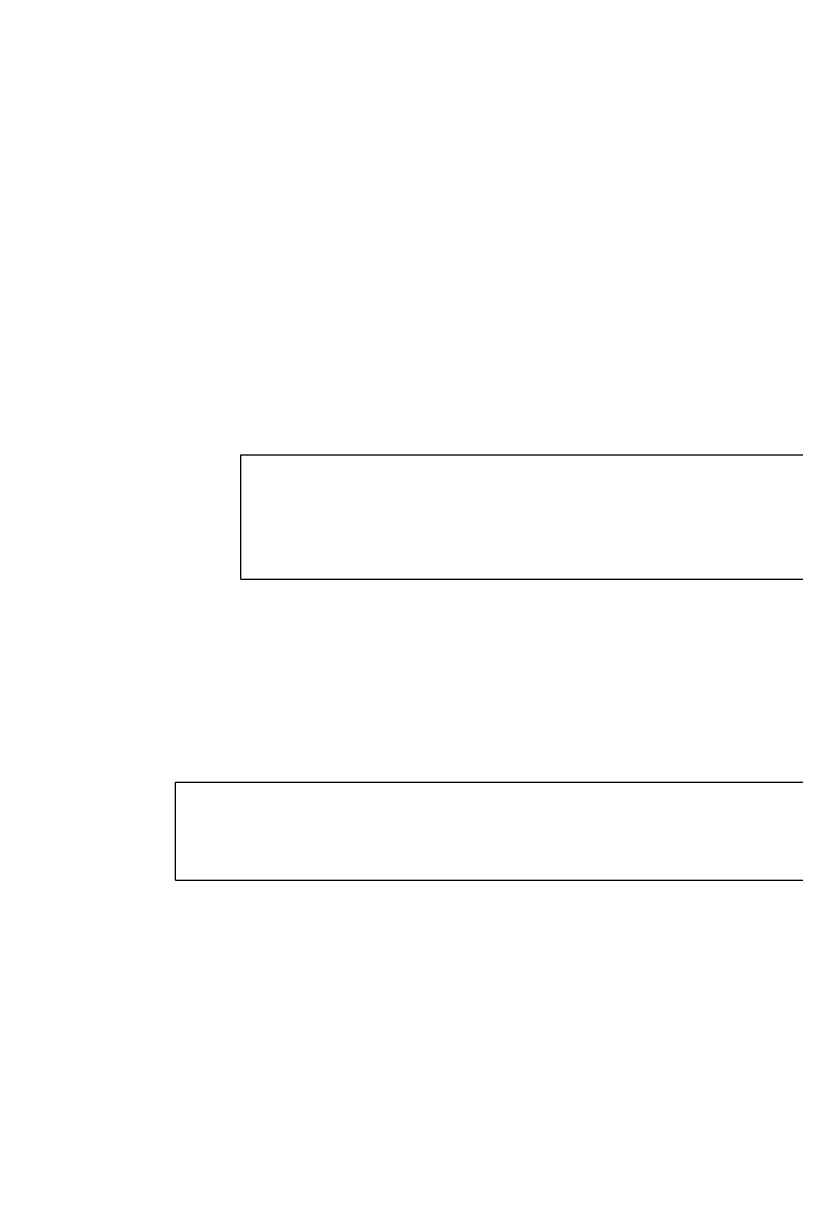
# Model space of a CAD drawing. Header units: millimetres. Extents: x 8809 to 9650, y -1236 to -642.
# Drawn here: x 9351.17 to 9362.96, y -980.88 to -962.79 of the extents above; entities that cross this region are included whole.
import ezdxf

# ---------------------------------------------------------------- set-up
doc = ezdxf.new("R2010")
doc.units = ezdxf.units.MM
doc.layers.add('DIM', color=3, linetype='Continuous', lineweight=9)
doc.styles.get("Standard").update_dxf_attribs({"font": 'arial.ttf'})
doc.dimstyles.new('사본 ISO-25', dxfattribs={"dimtxt": 4, "dimasz": 4, "dimexe": 1.25, "dimexo": 0.625, "dimgap": 1.5, "dimtad": 1, "dimtih": 1, "dimtoh": 1, "dimdec": 1, "dimzin": 9, "dimdsep": 46, "dimtxsty": 'Standard', "dimcen": 2.5, "dimclrd": 3, "dimclre": 3, "dimclrt": 4, "dimadec": 0, "dimazin": 0, "dimtfac": 1, "dimtdec": 1, "dimtmove": 0, "dimatfit": 3, "dimfxl": 1, "dimarcsym": 0})

# ---------------------------------------------------------------- blocks, each defined once
blk = doc.blocks.new('*D61')
at = {"layer": 'Defpoints', "color": 0, "transparency": 16777216}
for p in [(9253.894, -855.968), (9378.996, -954.782), (9378.996, -992.051)]:
    blk.add_point(p, dxfattribs=at)
at = {"layer": 'DIM', "color": 3, "lineweight": -2, "transparency": 16777216}
for p, q in [((9253.894, -856.593), (9253.894, -993.301)), ((9378.996, -955.407), (9378.996, -993.301)), ((9258.394, -992.051), (9307.998, -992.051)), ((9374.496, -992.051), (9324.891, -992.051))]:
    blk.add_line(p, q, dxfattribs=at)
at = {"layer": 'DIM', "color": 3, "transparency": 16777216}
for points in [[(9258.394, -991.301), (9258.394, -992.801), (9253.894, -992.051)], [(9374.496, -991.301), (9374.496, -992.801), (9378.996, -992.051)]]:
    blk.add_solid(points, dxfattribs=at)
at = {"layer": 'DIM', "color": 4, "transparency": 16777216, "insert": (9316.445, -992.051), "char_height": 4.5, "attachment_point": 5}
blk.add_mtext('125.1', dxfattribs=at)
blk = doc.blocks.new('*D62')
at = {"layer": 'Defpoints', "color": 0, "transparency": 16777216}
for p in [(9378.995, -801.23), (9259.55, -823.888), (9290.121, -906.847), (9235.095, -962.582), (9378.995, -1059.882)]:
    blk.add_point(p, dxfattribs=at)
at = {"layer": 'DIM', "color": 3, "lineweight": -2, "transparency": 16777216}
for start, end in [(260.336797, 264.571448), (265.428272, 269.663203)]:
    blk.add_arc((9378.995, -146.484), 765.539, start, end, dxfattribs=at)
at = {"layer": 'DIM', "color": 3, "transparency": 16777216}
for points in [[(9250.366, -901.9), (9250.622, -900.422), (9246.06, -900.393)], [(9374.497, -911.26), (9374.493, -912.76), (9378.995, -912.023)]]:
    blk.add_solid(points, dxfattribs=at)
at = {"layer": 'DIM', "color": 4, "transparency": 16777216, "insert": (9312.274, -909.11), "char_height": 4.5, "attachment_point": 5}
blk.add_mtext('10°', dxfattribs=at)

msp = doc.modelspace()

# ---------------------------------------------------------------- linework, layer by layer
at = {"linetype": 'Continuous', "lineweight": 18, "extrusion": (0, 1, 0)}
for p, q in [((9354.496, -969.382), (9403.496, -969.382)), ((9354.496, -971.282), (9354.496, -969.382)), ((9354.496, -971.282), (9403.496, -971.282)), ((9353.496, -974.382), (9404.496, -974.382)), ((9353.496, -975.882), (9353.496, -974.382)), ((9353.496, -975.882), (9404.496, -975.882))]:
    msp.add_line(p, q, dxfattribs=at)

# ---------------------------------------------------------------- dimensions: what is measured, and where the dimension line sits
at = {"layer": 'DIM', "color": 1}
dim = msp.add_angular_dim_2l(base=(9290.121, -906.847), line1=((9378.995, -1059.882), (9378.995, -801.23)), line2=((9235.095, -962.582), (9259.55, -823.888)), dimstyle='사본 ISO-25', override={"dimtxt": 4.5, "dimasz": 4.5, "dimtad": 0}, dxfattribs=at)
dim.commit()
dim.dimension.update_dxf_attribs({"geometry": '*D62', "text_midpoint": (9312.274, -909.11)})
dim = msp.add_linear_dim(base=(9378.996, -992.051), p1=(9253.894, -855.968), p2=(9378.996, -954.782), dimstyle='사본 ISO-25', override={"dimtxt": 4.5, "dimasz": 4.5, "dimtad": 0}, dxfattribs=at)
dim.commit()
dim.dimension.update_dxf_attribs({"geometry": '*D61', "text_midpoint": (9316.445, -992.051)})

doc.saveas('drawing.dxf')
